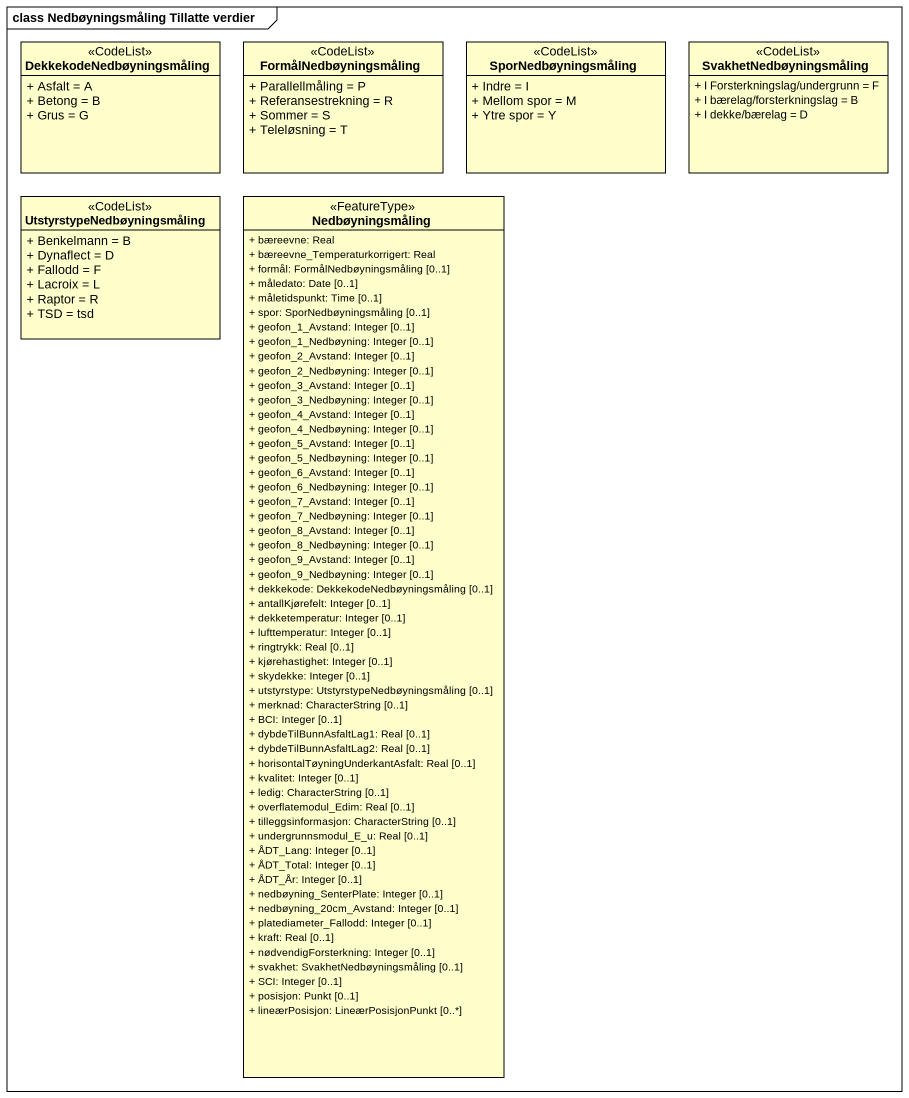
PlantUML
@startuml
mainframe class Nedbøyningsmåling Tillatte verdier
hide circle
hide empty members
skinparam classAttributeIconSize 0
class DekkekodeNedbøyningsmåling <<CodeList>> {
  + Asfalt = A
  + Betong = B
  + Grus = G
}
class FormålNedbøyningsmåling <<CodeList>> {
  + Parallellmåling = P
  + Referansestrekning = R
  + Sommer = S
  + Teleløsning = T
}
class SporNedbøyningsmåling <<CodeList>> {
  + Indre = I
  + Mellom spor = M
  + Ytre spor = Y
}
class SvakhetNedbøyningsmåling <<CodeList>> {
  + I Forsterkningslag/undergrunn = F
  + I bærelag/forsterkningslag = B
  + I dekke/bærelag = D
}
class UtstyrstypeNedbøyningsmåling <<CodeList>> {
  + Benkelmann = B
  + Dynaflect = D
  + Fallodd = F
  + Lacroix = L
  + Raptor = R
  + TSD = tsd
}
class Nedbøyningsmåling <<FeatureType>> {
  + bæreevne: Real
  + bæreevne_Temperaturkorrigert: Real
  + formål: FormålNedbøyningsmåling [0..1]
  + måledato: Date [0..1]
  + måletidspunkt: Time [0..1]
  + spor: SporNedbøyningsmåling [0..1]
  + geofon_1_Avstand: Integer [0..1]
  + geofon_1_Nedbøyning: Integer [0..1]
  + geofon_2_Avstand: Integer [0..1]
  + geofon_2_Nedbøyning: Integer [0..1]
  + geofon_3_Avstand: Integer [0..1]
  + geofon_3_Nedbøyning: Integer [0..1]
  + geofon_4_Avstand: Integer [0..1]
  + geofon_4_Nedbøyning: Integer [0..1]
  + geofon_5_Avstand: Integer [0..1]
  + geofon_5_Nedbøyning: Integer [0..1]
  + geofon_6_Avstand: Integer [0..1]
  + geofon_6_Nedbøyning: Integer [0..1]
  + geofon_7_Avstand: Integer [0..1]
  + geofon_7_Nedbøyning: Integer [0..1]
  + geofon_8_Avstand: Integer [0..1]
  + geofon_8_Nedbøyning: Integer [0..1]
  + geofon_9_Avstand: Integer [0..1]
  + geofon_9_Nedbøyning: Integer [0..1]
  + dekkekode: DekkekodeNedbøyningsmåling [0..1]
  + antallKjørefelt: Integer [0..1]
  + dekketemperatur: Integer [0..1]
  + lufttemperatur: Integer [0..1]
  + ringtrykk: Real [0..1]
  + kjørehastighet: Integer [0..1]
  + skydekke: Integer [0..1]
  + utstyrstype: UtstyrstypeNedbøyningsmåling [0..1]
  + merknad: CharacterString [0..1]
  + BCI: Integer [0..1]
  + dybdeTilBunnAsfaltLag1: Real [0..1]
  + dybdeTilBunnAsfaltLag2: Real [0..1]
  + horisontalTøyningUnderkantAsfalt: Real [0..1]
  + kvalitet: Integer [0..1]
  + ledig: CharacterString [0..1]
  + overflatemodul_Edim: Real [0..1]
  + tilleggsinformasjon: CharacterString [0..1]
  + undergrunnsmodul_E_u: Real [0..1]
  + ÅDT_Lang: Integer [0..1]
  + ÅDT_Total: Integer [0..1]
  + ÅDT_År: Integer [0..1]
  + nedbøyning_SenterPlate: Integer [0..1]
  + nedbøyning_20cm_Avstand: Integer [0..1]
  + platediameter_Fallodd: Integer [0..1]
  + kraft: Real [0..1]
  + nødvendigForsterkning: Integer [0..1]
  + svakhet: SvakhetNedbøyningsmåling [0..1]
  + SCI: Integer [0..1]
  + posisjon: Punkt [0..1]
  + lineærPosisjon: LineærPosisjonPunkt [0..*]
}
@enduml
